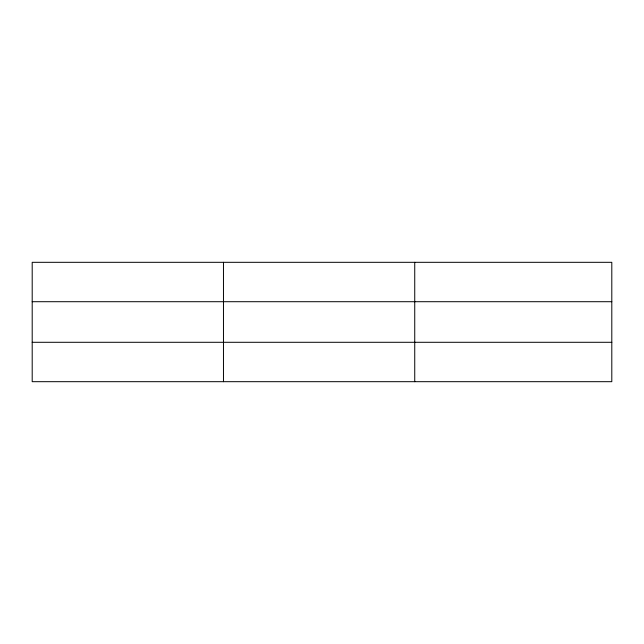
<?xml version="1.0" encoding="UTF-8"?>
<svg xmlns="http://www.w3.org/2000/svg" width="644" height="644" viewBox="0 0 644 644"><rect width="100%" height="100%" fill="white"/><g stroke="black" fill="none" stroke-linecap="round" stroke-linejoin="round"><path stroke-width="0.97" d="M223.468 262.317L223.468 381.683M414.736 262.317L414.736 381.683M611.8 342.294L611.8 381.683L32.2 381.683L32.2 262.317L611.8 262.317L611.8 342.294L32.2 342.294M32.2 301.706L611.8 301.706"/></g></svg>
